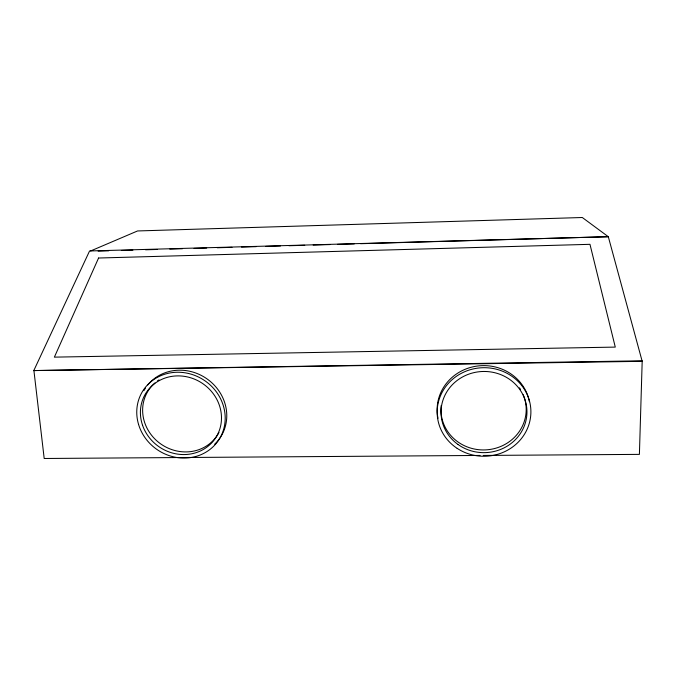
<?xml version="1.0" encoding="UTF-8"?>
<svg xmlns="http://www.w3.org/2000/svg" width="676" height="676" viewBox="0 0 676 676"><rect width="100%" height="100%" fill="white"/><g stroke="black" fill="none" stroke-linecap="round" stroke-linejoin="round"><path stroke-width="1.01" d="M33.8 370.575L89.57 250.965L608.307 236.71L642.183 361.322L33.8 370.575L642.2 360.798L639.403 454.373L483.213 455.447M90.652 250.957L137.558 230.955L582.306 217.511L608.307 236.71L360.595 243.706M98.13 251.126L108.667 250.83M121.317 250.475L132.91 250.145M145.56 249.79L157.153 249.461M169.803 249.098L182.452 248.743M194.046 248.413L206.695 248.058M217.241 247.762L231.995 247.34M241.484 247.078L256.238 246.655M265.727 246.394L280.481 245.971M288.914 245.734L304.724 245.287M313.157 245.05L330.023 244.568M337.409 244.366L354.266 243.884M480.07 455.447L44.193 458.489L33.893 370.38M143.878 390.703A44.844 41.616 33.3 0 1 145.408 388.168M147.774 384.948A44.844 41.616 33.3 0 1 211.216 382.21A44.844 41.616 33.3 0 1 214.714 444.191M438.006 418.283A46.492 43.957 -2 0 1 475.017 366.4A46.492 43.957 -2 0 1 529.384 401.713M218.965 432.471A41.109 38.143 33.3 0 1 159.139 442.755A41.109 38.143 33.3 0 1 154.948 382.937M157.331 381.044A41.109 38.143 33.3 0 1 159.004 379.895M523.216 394.7A42.622 40.29 -1.9 0 1 489.323 449.557A42.622 40.29 -1.9 0 1 441.191 405.549M519.498 387.838A42.622 40.29 -1.9 0 1 520.562 389.494M98.569 258.021L54.376 357.139L615.278 347.101L589.971 244.323L98.569 258.021M457.145 448.349A46.864 44.278 -1.9 0 0 530.719 415.689A46.864 44.278 -1.9 0 0 464.226 371.918A46.864 44.278 -1.9 0 0 457.145 448.349M457.99 444.462A42.96 40.585 -1.9 0 0 526.612 417.041A42.96 40.585 -1.9 0 0 467.386 374.681A42.96 40.585 -1.9 0 0 457.99 444.462M138.572 424.46A45.191 41.895 33.3 0 0 213.058 446.785A45.191 41.895 33.3 0 0 191.308 374.225A45.191 41.895 33.3 0 0 138.572 424.46M142.585 425.339A41.43 38.405 33.3 0 0 211.487 443.101A41.43 38.405 33.3 0 0 188.781 377.25A41.43 38.405 33.3 0 0 142.585 425.339"/></g></svg>
